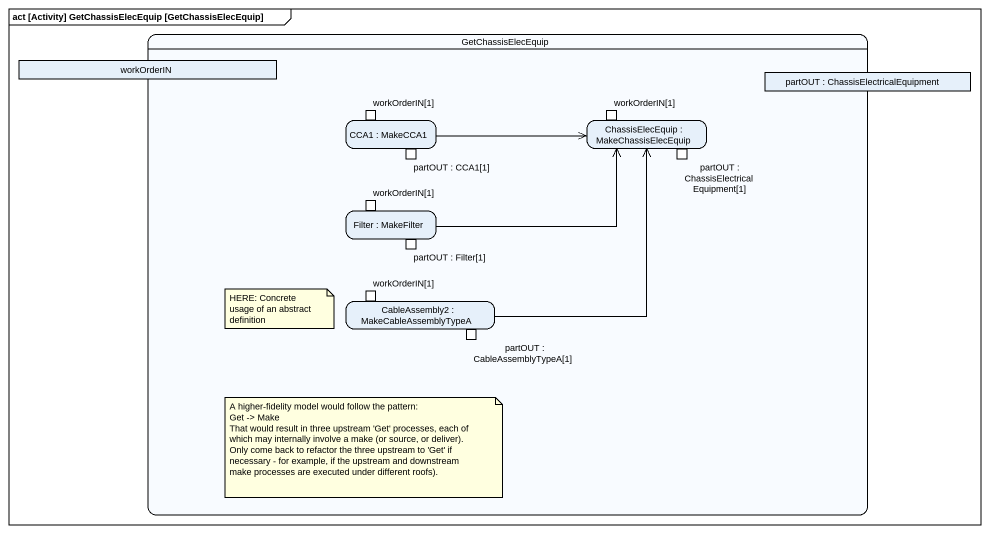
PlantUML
@startuml
mainframe act [Activity] GetChassisElecEquip [GetChassisElecEquip]
hide empty description
state GetChassisElecEquip {
  state workOrderIN <<object>>
  state "partOUT : ChassisElectricalEquipment" as partOUT <<object>>
  state "CCA1 : MakeCCA1" as CCA1 {
    state "workOrderIN[1]" as workOrderIN_1 <<inputPin>>
    state "partOUT : CCA1[1]" as partOUT_CCA1_1 <<outputPin>>
  }
  state "ChassisElecEquip : MakeChassisElecEquip" as ChassisElecEquip {
    state "workOrderIN[1]" as workOrderIN_1_2 <<inputPin>>
    state "partOUT : ChassisElectricalEquipment[1]" as partOUT_ChassisElectricalEqu <<outputPin>>
  }
  state "Filter : MakeFilter" as Filter {
    state "workOrderIN[1]" as workOrderIN_1_3 <<inputPin>>
    state "partOUT : Filter[1]" as partOUT_Filter_1 <<outputPin>>
  }
  state "CableAssembly2 : MakeCableAssemblyTypeA" as CableAssembly2 {
    state "workOrderIN[1]" as workOrderIN_1_4 <<inputPin>>
    state "partOUT : CableAssemblyTypeA[1]" as partOUT_CableAssemblyTypeA_1 <<outputPin>>
  }
}
CCA1 -right-> ChassisElecEquip
Filter -right-> ChassisElecEquip
CableAssembly2 -up-> ChassisElecEquip
note as N1
  HERE: Concrete usage of an abstract definition
end note
note as N2
  A higher-fidelity model would follow the pattern:
  Get -> Make
  That would result in three upstream 'Get' processes, each of which may internally involve a make (or source, or deliver). Only come back to refactor the three upstream to 'Get' if necessary - for example, if the upstream and downstream make processes are executed under different roofs).
end note
@enduml
